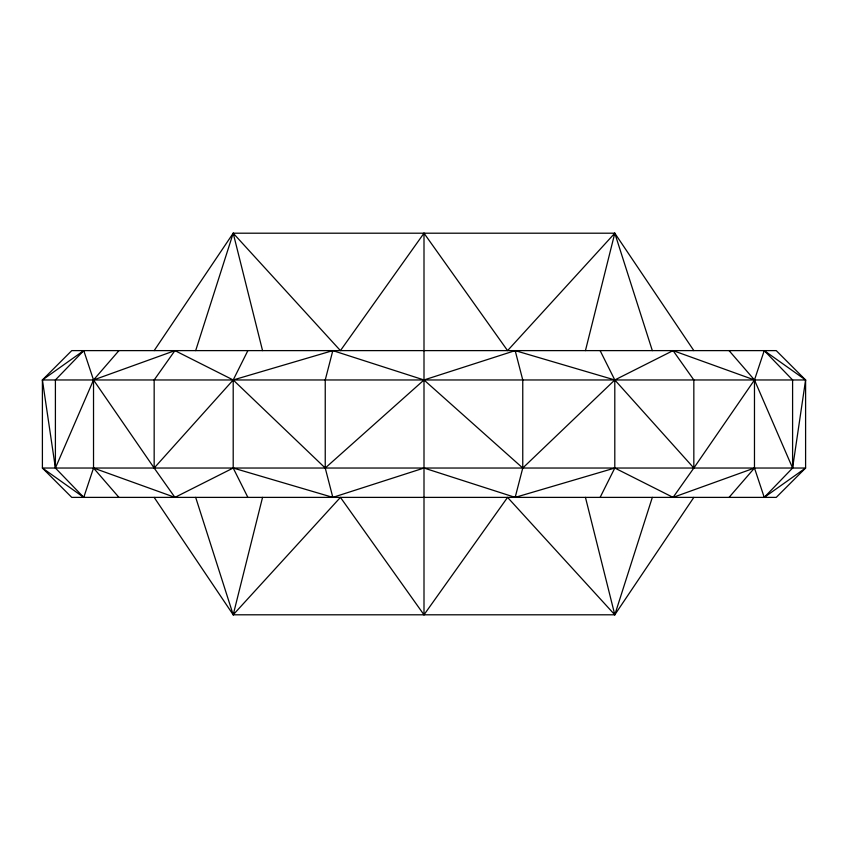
<?xml version="1.0" encoding="UTF-8"?>
<svg xmlns="http://www.w3.org/2000/svg" width="848" height="848" viewBox="0 0 848 848"><rect width="100%" height="100%" fill="white"/><g stroke="black" fill="none" stroke-linecap="round" stroke-linejoin="round"><path stroke-width="1.27" d="M805.6 379.968L792.594 468.032L764.239 497.384L754.476 468.032L754.476 379.968L764.239 350.616L805.6 379.968L805.6 468.032L776.249 497.384L71.751 497.384L42.4 468.032L42.4 379.968L71.751 350.616L776.249 350.616L805.6 379.968L42.4 379.968L55.406 468.032L83.761 497.384L93.524 468.032L93.524 379.968L83.761 350.616L42.4 379.968M693.834 497.384L614.8 614.8L233.2 614.8L262.551 497.384M585.449 350.616L614.8 233.2L233.2 233.2L154.166 350.616M515.171 497.384L522.76 468.032L424 379.968L332.829 350.616L325.24 379.968L325.24 468.032L332.829 497.384L424 468.032L515.171 497.384L614.8 468.032L673.079 497.384L754.476 468.032L729.057 497.384M195.676 350.616L233.2 233.2L340.43 350.616L424 233.2L507.57 350.616L614.8 233.2L693.834 350.616M154.166 497.384L233.2 614.8L340.43 497.384L424 614.8L507.57 497.384L614.8 614.8L652.324 497.384M247.881 350.616L233.2 379.968L154.166 468.032L174.921 497.384L233.2 468.032L332.829 497.384M600.119 497.384L614.8 468.032L614.8 379.968L600.119 350.616M673.079 497.384L693.834 468.032L614.8 379.968L515.171 350.616L424 379.968L325.24 468.032L233.2 379.968L174.921 350.616L154.166 379.968L154.166 468.032L93.524 379.968L118.943 350.616M83.761 350.616L55.406 379.968L55.406 468.032L93.524 379.968L174.921 350.616M764.239 497.384L805.6 468.032L42.4 468.032L83.761 497.384M764.239 350.616L792.594 379.968L792.594 468.032L754.476 379.968L673.079 350.616L614.8 379.968L522.76 468.032L522.76 379.968L515.171 350.616M332.829 350.616L233.2 379.968L233.2 468.032L247.881 497.384M174.921 497.384L93.524 468.032L118.943 497.384M729.057 350.616L754.476 379.968L693.834 468.032L693.834 379.968L673.079 350.616M614.8 233.2L652.324 350.616M195.676 497.384L233.2 614.8M585.449 497.384L614.8 614.8M233.2 233.2L262.551 350.616M424 233.2L424 614.8"/></g></svg>
